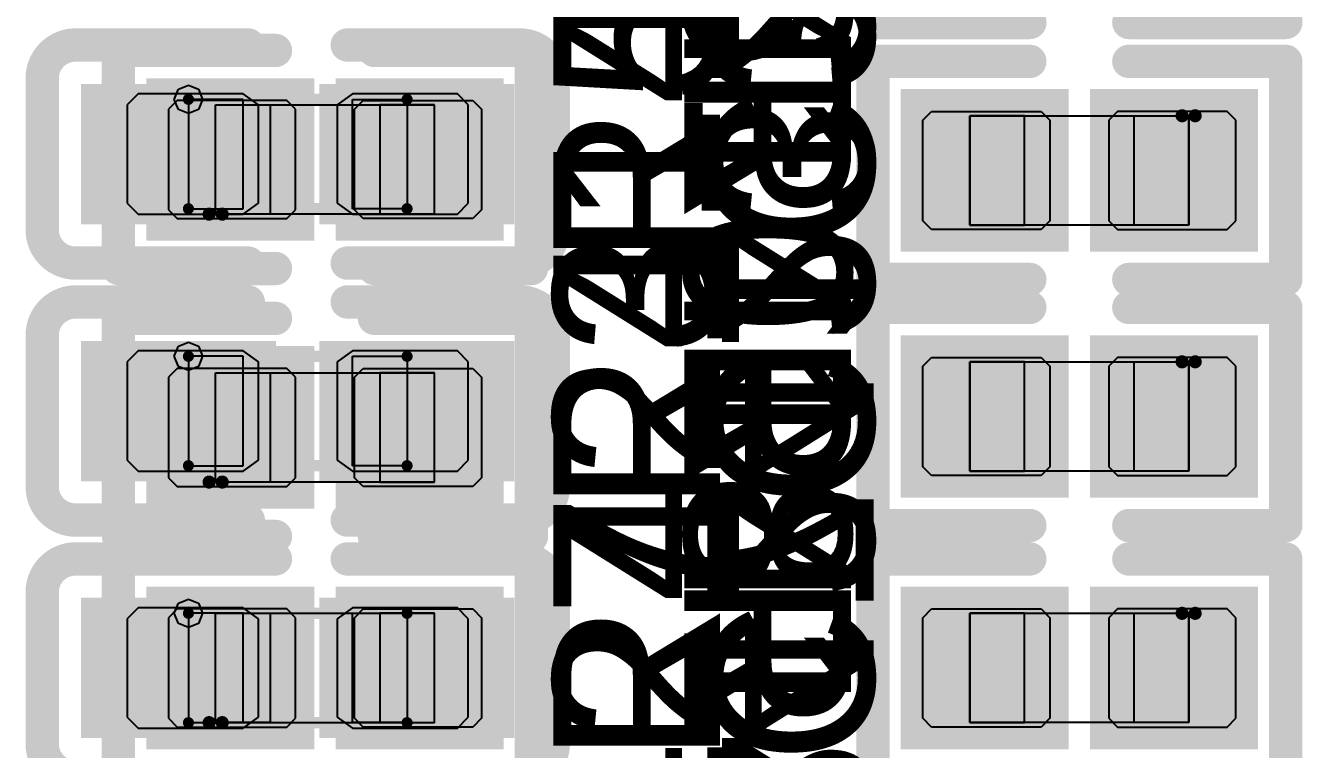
# Model space of a CAD drawing. Header units: millimetres. Extents: x 892 to 1144, y 1011 to 1123.
# Drawn here: x 998.58 to 1004.42, y 1059.6 to 1062.91 of the extents above; entities that cross this region are included whole.
import ezdxf

# ---------------------------------------------------------------- set-up
doc = ezdxf.new("R2010")
doc.units = ezdxf.units.MM
for name, color, linetype in [('BottomLayer', 5, 'Continuous'), ('BottomOverlay', 54, 'Continuous'), ('BottomPaste', 16, 'Continuous'), ('BottomSolder', 6, 'Continuous'), ('Mechanical15', 56, 'Continuous'), ('Mechanical4', 56, 'Continuous'), ('Mechanical5', 56, 'Continuous'), ('Mechanical6', 56, 'Continuous'), ('TopLayer', 1, 'Continuous'), ('TopOverlay', 2, 'Continuous'), ('TopPaste', 8, 'Continuous'), ('TopSolder', 216, 'Continuous')]:
    doc.layers.add(name, color=color, linetype=linetype)

msp = doc.modelspace()

# ---------------------------------------------------------------- linework, layer by layer
at = {"layer": 'BottomLayer'}
for points in [[(998.8849, 1062.055), (999.675, 1062.055), (998.8849, 1062.595), (999.675, 1062.595)], [(999.975, 1062.055), (1000.7651, 1062.055), (999.975, 1062.595), (1000.7651, 1062.595)], [(998.8849, 1060.88), (999.675, 1060.88), (998.8849, 1061.42), (999.675, 1061.42)], [(999.975, 1060.88), (1000.7651, 1060.88), (999.975, 1061.42), (1000.7651, 1061.42)], [(998.8849, 1059.705), (999.675, 1059.705), (998.8849, 1060.245), (999.675, 1060.245)], [(999.975, 1059.705), (1000.7651, 1059.705), (999.975, 1060.245), (1000.7651, 1060.245)]]:
    msp.add_solid(points, dxfattribs=at)
at = {"layer": 'BottomOverlay', "const_width": 0.1524}
for points in [[(998.6563, 1062.6712, -0.414214), (998.8087, 1062.8236)], [(1000.8413, 1062.8236, -0.414214), (1000.9937, 1062.6712)], [(998.8087, 1061.8264, -0.414214), (998.6563, 1061.9788)], [(1000.9937, 1061.9788, -0.414214), (1000.8413, 1061.8264)], [(998.6563, 1061.4962, -0.414214), (998.8087, 1061.6486)], [(1000.8413, 1061.6486, -0.414214), (1000.9937, 1061.4962)], [(998.8087, 1060.6514, -0.414214), (998.6563, 1060.8038)], [(1000.9937, 1060.8038, -0.414214), (1000.8413, 1060.6514)], [(998.6563, 1060.3212, -0.414214), (998.8087, 1060.4736)], [(1000.8413, 1060.4736, -0.414214), (1000.9937, 1060.3212)], [(998.8087, 1059.4764, -0.414214), (998.6563, 1059.6288)], [(1000.9937, 1059.6288, -0.414214), (1000.8413, 1059.4764)]]:
    msp.add_lwpolyline(points, format="xyb", dxfattribs=at)
for points in [[(998.8087, 1062.8236), (999.5988, 1062.8236)], [(1000.0512, 1062.8236), (1000.8413, 1062.8236)], [(998.6563, 1061.9788), (998.6563, 1062.6712)], [(1000.9937, 1061.9788), (1000.9937, 1062.6712)], [(998.8087, 1061.8264), (999.5988, 1061.8264)], [(1000.0512, 1061.8264), (1000.8413, 1061.8264)], [(998.8087, 1061.6486), (999.5988, 1061.6486)], [(1000.0512, 1061.6486), (1000.8413, 1061.6486)], [(998.6563, 1060.8038), (998.6563, 1061.4962)], [(1000.9937, 1060.8038), (1000.9937, 1061.4962)], [(998.8087, 1060.6514), (999.5988, 1060.6514)], [(1000.0512, 1060.6514), (1000.8413, 1060.6514)], [(998.8087, 1060.4736), (999.5988, 1060.4736)], [(1000.0512, 1060.4736), (1000.8413, 1060.4736)], [(998.6563, 1059.6288), (998.6563, 1060.3212)], [(1000.9937, 1059.6288), (1000.9937, 1060.3212)]]:
    msp.add_lwpolyline(points, dxfattribs=at)
at = {"layer": 'BottomOverlay', "const_width": 0.0762}
for points in [[(998.7706, 1062.8236, 1), (998.8468, 1062.8236, 1)], [(998.7706, 1062.8236, 1), (998.8468, 1062.8236, 1)], [(999.5607, 1062.8236, 1), (999.6369, 1062.8236, 1)], [(1000.0131, 1062.8236, 1), (1000.0893, 1062.8236, 1)], [(1000.8032, 1062.8236, 1), (1000.8794, 1062.8236, 1)], [(1000.8032, 1062.8236, 1), (1000.8794, 1062.8236, 1)], [(998.6182, 1062.6712, 1), (998.6944, 1062.6712, 1)], [(998.6182, 1062.6712, 1), (998.6944, 1062.6712, 1)], [(1000.9556, 1062.6712, 1), (1001.0318, 1062.6712, 1)], [(1000.9556, 1062.6712, 1), (1001.0318, 1062.6712, 1)], [(998.6182, 1061.9788, 1), (998.6944, 1061.9788, 1)], [(998.6182, 1061.9788, 1), (998.6944, 1061.9788, 1)], [(1000.9556, 1061.9788, 1), (1001.0318, 1061.9788, 1)], [(1000.9556, 1061.9788, 1), (1001.0318, 1061.9788, 1)], [(998.7706, 1061.8264, 1), (998.8468, 1061.8264, 1)], [(998.7706, 1061.8264, 1), (998.8468, 1061.8264, 1)], [(999.5607, 1061.8264, 1), (999.6369, 1061.8264, 1)], [(1000.0131, 1061.8264, 1), (1000.0893, 1061.8264, 1)], [(1000.8032, 1061.8264, 1), (1000.8794, 1061.8264, 1)], [(1000.8032, 1061.8264, 1), (1000.8794, 1061.8264, 1)], [(998.7706, 1061.6486, 1), (998.8468, 1061.6486, 1)], [(998.7706, 1061.6486, 1), (998.8468, 1061.6486, 1)], [(999.5607, 1061.6486, 1), (999.6369, 1061.6486, 1)], [(1000.0131, 1061.6486, 1), (1000.0893, 1061.6486, 1)], [(1000.8032, 1061.6486, 1), (1000.8794, 1061.6486, 1)], [(1000.8032, 1061.6486, 1), (1000.8794, 1061.6486, 1)], [(998.6182, 1061.4962, 1), (998.6944, 1061.4962, 1)], [(998.6182, 1061.4962, 1), (998.6944, 1061.4962, 1)], [(1000.9556, 1061.4962, 1), (1001.0318, 1061.4962, 1)], [(1000.9556, 1061.4962, 1), (1001.0318, 1061.4962, 1)], [(998.6182, 1060.8038, 1), (998.6944, 1060.8038, 1)], [(998.6182, 1060.8038, 1), (998.6944, 1060.8038, 1)], [(1000.9556, 1060.8038, 1), (1001.0318, 1060.8038, 1)], [(1000.9556, 1060.8038, 1), (1001.0318, 1060.8038, 1)], [(998.7706, 1060.6514, 1), (998.8468, 1060.6514, 1)], [(998.7706, 1060.6514, 1), (998.8468, 1060.6514, 1)], [(999.5607, 1060.6514, 1), (999.6369, 1060.6514, 1)], [(1000.0131, 1060.6514, 1), (1000.0893, 1060.6514, 1)], [(1000.8032, 1060.6514, 1), (1000.8794, 1060.6514, 1)], [(1000.8032, 1060.6514, 1), (1000.8794, 1060.6514, 1)], [(998.7706, 1060.4736, 1), (998.8468, 1060.4736, 1)], [(998.7706, 1060.4736, 1), (998.8468, 1060.4736, 1)], [(999.5607, 1060.4736, 1), (999.6369, 1060.4736, 1)], [(1000.0131, 1060.4736, 1), (1000.0893, 1060.4736, 1)], [(1000.8032, 1060.4736, 1), (1000.8794, 1060.4736, 1)], [(1000.8032, 1060.4736, 1), (1000.8794, 1060.4736, 1)], [(998.6182, 1060.3212, 1), (998.6944, 1060.3212, 1)], [(998.6182, 1060.3212, 1), (998.6944, 1060.3212, 1)], [(1000.9556, 1060.3212, 1), (1001.0318, 1060.3212, 1)], [(1000.9556, 1060.3212, 1), (1001.0318, 1060.3212, 1)], [(998.6182, 1059.6288, 1), (998.6944, 1059.6288, 1)], [(998.6182, 1059.6288, 1), (998.6944, 1059.6288, 1)], [(1000.9556, 1059.6288, 1), (1001.0318, 1059.6288, 1)], [(1000.9556, 1059.6288, 1), (1001.0318, 1059.6288, 1)]]:
    msp.add_lwpolyline(points, format="xyb", close=True, dxfattribs=at)
at = {"layer": 'BottomPaste'}
for p, q in [((999.095, 1062.6), (999.045, 1062.55)), ((999.575, 1062.6), (999.095, 1062.6)), ((999.645, 1062.55), (999.575, 1062.6)), ((1000.075, 1062.6), (1000.005, 1062.55)), ((1000.555, 1062.6), (1000.075, 1062.6)), ((1000.605, 1062.55), (1000.555, 1062.6)), ((999.045, 1062.55), (999.045, 1062.1)), ((999.645, 1062.1), (999.645, 1062.55)), ((1000.005, 1062.55), (1000.005, 1062.1)), ((1000.605, 1062.1), (1000.605, 1062.55)), ((999.045, 1062.1), (999.095, 1062.05)), ((999.575, 1062.05), (999.645, 1062.1)), ((1000.005, 1062.1), (1000.075, 1062.05)), ((1000.555, 1062.05), (1000.605, 1062.1)), ((999.095, 1062.05), (999.575, 1062.05)), ((1000.075, 1062.05), (1000.555, 1062.05)), ((999.095, 1061.425), (999.045, 1061.375)), ((999.575, 1061.425), (999.095, 1061.425)), ((999.645, 1061.375), (999.575, 1061.425)), ((1000.075, 1061.425), (1000.005, 1061.375)), ((1000.555, 1061.425), (1000.075, 1061.425)), ((1000.605, 1061.375), (1000.555, 1061.425)), ((999.045, 1061.375), (999.045, 1060.925)), ((999.645, 1060.925), (999.645, 1061.375)), ((1000.005, 1061.375), (1000.005, 1060.925)), ((1000.605, 1060.925), (1000.605, 1061.375)), ((999.045, 1060.925), (999.095, 1060.875)), ((999.575, 1060.875), (999.645, 1060.925)), ((1000.005, 1060.925), (1000.075, 1060.875)), ((1000.555, 1060.875), (1000.605, 1060.925)), ((999.095, 1060.875), (999.575, 1060.875)), ((1000.075, 1060.875), (1000.555, 1060.875)), ((999.095, 1060.25), (999.045, 1060.2)), ((999.575, 1060.25), (999.095, 1060.25)), ((999.645, 1060.2), (999.575, 1060.25)), ((1000.075, 1060.25), (1000.005, 1060.2)), ((1000.555, 1060.25), (1000.075, 1060.25)), ((1000.605, 1060.2), (1000.555, 1060.25)), ((999.045, 1060.2), (999.045, 1059.75)), ((999.645, 1059.75), (999.645, 1060.2)), ((1000.005, 1060.2), (1000.005, 1059.75)), ((1000.605, 1059.75), (1000.605, 1060.2)), ((999.045, 1059.75), (999.095, 1059.7)), ((999.575, 1059.7), (999.645, 1059.75)), ((1000.005, 1059.75), (1000.075, 1059.7)), ((1000.555, 1059.7), (1000.605, 1059.75)), ((999.095, 1059.7), (999.575, 1059.7)), ((1000.075, 1059.7), (1000.555, 1059.7))]:
    msp.add_line(p, q, dxfattribs=at)
for points in [[(998.8849, 1062.055), (999.675, 1062.055), (998.8849, 1062.595), (999.675, 1062.595)], [(999.975, 1062.055), (1000.7651, 1062.055), (999.975, 1062.595), (1000.7651, 1062.595)], [(998.8849, 1060.88), (999.675, 1060.88), (998.8849, 1061.42), (999.675, 1061.42)], [(999.975, 1060.88), (1000.7651, 1060.88), (999.975, 1061.42), (1000.7651, 1061.42)], [(998.8849, 1059.705), (999.675, 1059.705), (998.8849, 1060.245), (999.675, 1060.245)], [(999.975, 1059.705), (1000.7651, 1059.705), (999.975, 1060.245), (1000.7651, 1060.245)]]:
    msp.add_solid(points, dxfattribs=at)
at = {"layer": 'BottomSolder'}
for points in [[(998.8341, 1062.0042), (999.7258, 1062.0042), (998.8341, 1062.6458), (999.7258, 1062.6458)], [(999.9242, 1062.0042), (1000.8159, 1062.0042), (999.9242, 1062.6458), (1000.8159, 1062.6458)], [(998.8341, 1060.8292), (999.7258, 1060.8292), (998.8341, 1061.4708), (999.7258, 1061.4708)], [(999.9242, 1060.8292), (1000.8159, 1060.8292), (999.9242, 1061.4708), (1000.8159, 1061.4708)], [(998.8341, 1059.6542), (999.7258, 1059.6542), (998.8341, 1060.2958), (999.7258, 1060.2958)], [(999.9242, 1059.6542), (1000.8159, 1059.6542), (999.9242, 1060.2958), (1000.8159, 1060.2958)]]:
    msp.add_solid(points, dxfattribs=at)
at = {"layer": 'Mechanical15'}
for p, q in [((999.2601, 1062.575), (999.2791, 1062.6209)), ((999.2791, 1062.6209), (999.325, 1062.6399)), ((999.325, 1062.6399), (999.3709, 1062.6209)), ((999.3709, 1062.6209), (999.3899, 1062.575)), ((999.2791, 1062.5291), (999.2601, 1062.575)), ((999.2601, 1062.575), (999.2601, 1062.575)), ((999.575, 1062.575), (999.325, 1062.575)), ((999.325, 1062.575), (999.325, 1062.075)), ((999.3899, 1062.575), (999.3709, 1062.5291)), ((999.3899, 1062.575), (999.3899, 1062.575)), ((999.575, 1062.075), (999.575, 1062.575)), ((1000.075, 1062.575), (1000.325, 1062.575)), ((1000.075, 1062.075), (1000.075, 1062.575)), ((1000.325, 1062.575), (1000.325, 1062.075)), ((999.325, 1062.5101), (999.2791, 1062.5291)), ((999.3709, 1062.5291), (999.325, 1062.5101)), ((999.325, 1062.075), (999.575, 1062.075)), ((1000.325, 1062.075), (1000.075, 1062.075)), ((999.2601, 1061.4), (999.2791, 1061.4459)), ((999.2791, 1061.4459), (999.325, 1061.465)), ((999.325, 1061.465), (999.3709, 1061.4459)), ((999.3709, 1061.4459), (999.3899, 1061.4)), ((999.2791, 1061.3541), (999.2601, 1061.4)), ((999.2601, 1061.4), (999.2601, 1061.4)), ((999.575, 1061.4), (999.325, 1061.4)), ((999.325, 1061.4), (999.325, 1060.9)), ((999.3899, 1061.4), (999.3709, 1061.3541)), ((999.3899, 1061.4), (999.3899, 1061.4)), ((999.575, 1060.9), (999.575, 1061.4)), ((1000.075, 1061.4), (1000.325, 1061.4)), ((1000.075, 1060.9), (1000.075, 1061.4)), ((1000.325, 1061.4), (1000.325, 1060.9)), ((999.325, 1061.3351), (999.2791, 1061.3541)), ((999.3709, 1061.3541), (999.325, 1061.3351)), ((999.325, 1060.9), (999.575, 1060.9)), ((1000.325, 1060.9), (1000.075, 1060.9)), ((999.2791, 1060.2709), (999.325, 1060.29)), ((999.325, 1060.29), (999.3709, 1060.2709)), ((999.2601, 1060.225), (999.2791, 1060.2709)), ((999.2791, 1060.1791), (999.2601, 1060.225)), ((999.2601, 1060.225), (999.2601, 1060.225)), ((999.575, 1060.225), (999.325, 1060.225)), ((999.325, 1060.225), (999.325, 1059.725)), ((999.3709, 1060.2709), (999.3899, 1060.225)), ((999.3899, 1060.225), (999.3709, 1060.1791)), ((999.3899, 1060.225), (999.3899, 1060.225)), ((999.575, 1059.725), (999.575, 1060.225)), ((1000.075, 1060.225), (1000.325, 1060.225)), ((1000.075, 1059.725), (1000.075, 1060.225)), ((1000.325, 1060.225), (1000.325, 1059.725)), ((999.325, 1060.1601), (999.2791, 1060.1791)), ((999.3709, 1060.1791), (999.325, 1060.1601)), ((999.325, 1059.725), (999.575, 1059.725)), ((1000.325, 1059.725), (1000.075, 1059.725))]:
    msp.add_line(p, q, dxfattribs=at)
at = {"layer": 'Mechanical15', "const_width": 0.0508}
for points in [[(999.325, 1062.575), (1000.325, 1062.575)], [(999.325, 1062.075), (999.325, 1062.575)], [(1000.325, 1062.075), (1000.325, 1062.575)], [(999.325, 1062.075), (1000.325, 1062.075)], [(999.325, 1061.4), (1000.325, 1061.4)], [(999.325, 1060.9), (999.325, 1061.4)], [(1000.325, 1060.9), (1000.325, 1061.4)], [(999.325, 1060.9), (1000.325, 1060.9)], [(999.325, 1060.225), (1000.325, 1060.225)], [(999.325, 1059.725), (999.325, 1060.225)], [(1000.325, 1059.725), (1000.325, 1060.225)], [(999.325, 1059.725), (1000.325, 1059.725)]]:
    msp.add_lwpolyline(points, dxfattribs=at)
at = {"layer": 'Mechanical15', "const_width": 0.0254}
for points in [[(999.3123, 1062.575, 1), (999.3377, 1062.575, 1)], [(999.3123, 1062.575, 1), (999.3377, 1062.575, 1)], [(1000.3123, 1062.575, 1), (1000.3377, 1062.575, 1)], [(1000.3123, 1062.575, 1), (1000.3377, 1062.575, 1)], [(999.3123, 1062.075, 1), (999.3377, 1062.075, 1)], [(999.3123, 1062.075, 1), (999.3377, 1062.075, 1)], [(1000.3123, 1062.075, 1), (1000.3377, 1062.075, 1)], [(1000.3123, 1062.075, 1), (1000.3377, 1062.075, 1)], [(999.3123, 1061.4, 1), (999.3377, 1061.4, 1)], [(999.3123, 1061.4, 1), (999.3377, 1061.4, 1)], [(1000.3123, 1061.4, 1), (1000.3377, 1061.4, 1)], [(1000.3123, 1061.4, 1), (1000.3377, 1061.4, 1)], [(999.3123, 1060.9, 1), (999.3377, 1060.9, 1)], [(999.3123, 1060.9, 1), (999.3377, 1060.9, 1)], [(1000.3123, 1060.9, 1), (1000.3377, 1060.9, 1)], [(1000.3123, 1060.9, 1), (1000.3377, 1060.9, 1)], [(999.3123, 1060.225, 1), (999.3377, 1060.225, 1)], [(999.3123, 1060.225, 1), (999.3377, 1060.225, 1)], [(1000.3123, 1060.225, 1), (1000.3377, 1060.225, 1)], [(1000.3123, 1060.225, 1), (1000.3377, 1060.225, 1)], [(999.3123, 1059.725, 1), (999.3377, 1059.725, 1)], [(999.3123, 1059.725, 1), (999.3377, 1059.725, 1)], [(1000.3123, 1059.725, 1), (1000.3377, 1059.725, 1)], [(1000.3123, 1059.725, 1), (1000.3377, 1059.725, 1)]]:
    msp.add_lwpolyline(points, format="xyb", close=True, dxfattribs=at)
at = {"layer": 'Mechanical4'}
for p, q in [((999.4496, 1062.0498), (999.4496, 1062.5499)), ((999.4496, 1062.5499), (1000.4496, 1062.5499)), ((1000.4496, 1062.5499), (1000.4496, 1062.0498)), ((1002.8993, 1062.5002), (1003.8993, 1062.5002)), ((1002.8993, 1062.0001), (1002.8993, 1062.5002)), ((1003.8993, 1062.5002), (1003.8993, 1062.0001)), ((1000.4496, 1062.0498), (999.4496, 1062.0498)), ((1003.8993, 1062.0001), (1002.8993, 1062.0001)), ((1002.8993, 1061.3752), (1003.8993, 1061.3752)), ((1002.8993, 1060.8751), (1002.8993, 1061.3752)), ((1003.8993, 1061.3752), (1003.8993, 1060.8751)), ((999.4496, 1060.8248), (999.4496, 1061.3249)), ((999.4496, 1061.3249), (1000.4496, 1061.3249)), ((1000.4496, 1061.3249), (1000.4496, 1060.8248)), ((1003.8993, 1060.8751), (1002.8993, 1060.8751)), ((1000.4496, 1060.8248), (999.4496, 1060.8248)), ((999.4496, 1059.7248), (999.4496, 1060.2249)), ((999.4496, 1060.2249), (1000.4496, 1060.2249)), ((1000.4496, 1060.2249), (1000.4496, 1059.7248)), ((1002.8993, 1060.2252), (1003.8993, 1060.2252)), ((1002.8993, 1059.7251), (1002.8993, 1060.2252)), ((1003.8993, 1060.2252), (1003.8993, 1059.7251)), ((1000.4496, 1059.7248), (999.4496, 1059.7248)), ((1003.8993, 1059.7251), (1002.8993, 1059.7251))]:
    msp.add_line(p, q, dxfattribs=at)
at = {"layer": 'Mechanical5'}
for p, q in [((999.4495, 1062.05), (999.4495, 1062.55)), ((999.4495, 1062.55), (999.6994, 1062.55)), ((999.6994, 1062.55), (999.6994, 1062.05)), ((1000.4504, 1062.55), (1000.2005, 1062.55)), ((1000.2005, 1062.55), (1000.2005, 1062.05)), ((1000.4504, 1062.05), (1000.4504, 1062.55)), ((1003.1485, 1062.5), (1002.8985, 1062.5)), ((1002.8985, 1062.5), (1002.8985, 1062)), ((1003.1485, 1062), (1003.1485, 1062.5)), ((1003.6495, 1062.5), (1003.8995, 1062.5)), ((1003.6495, 1062), (1003.6495, 1062.5)), ((1003.8995, 1062.5), (1003.8995, 1062)), ((999.6994, 1062.05), (999.4495, 1062.05)), ((1000.2005, 1062.05), (1000.4504, 1062.05)), ((1002.8985, 1062), (1003.1485, 1062)), ((1003.8995, 1062), (1003.6495, 1062)), ((1003.1485, 1061.375), (1002.8985, 1061.375)), ((1002.8985, 1061.375), (1002.8985, 1060.875)), ((1003.1485, 1060.875), (1003.1485, 1061.375)), ((1003.6495, 1061.375), (1003.8995, 1061.375)), ((1003.6495, 1060.875), (1003.6495, 1061.375)), ((1003.8995, 1061.375), (1003.8995, 1060.875)), ((999.4495, 1060.825), (999.4495, 1061.325)), ((999.4495, 1061.325), (999.6994, 1061.325)), ((999.6994, 1061.325), (999.6994, 1060.825)), ((1000.4504, 1061.325), (1000.2005, 1061.325)), ((1000.2005, 1061.325), (1000.2005, 1060.825)), ((1000.4504, 1060.825), (1000.4504, 1061.325)), ((1002.8985, 1060.875), (1003.1485, 1060.875)), ((1003.8995, 1060.875), (1003.6495, 1060.875)), ((999.6994, 1060.825), (999.4495, 1060.825)), ((1000.2005, 1060.825), (1000.4504, 1060.825)), ((999.4495, 1059.725), (999.4495, 1060.225)), ((999.4495, 1060.225), (999.6994, 1060.225)), ((999.6994, 1060.225), (999.6994, 1059.725)), ((1000.4504, 1060.225), (1000.2005, 1060.225)), ((1000.2005, 1060.225), (1000.2005, 1059.725)), ((1000.4504, 1059.725), (1000.4504, 1060.225)), ((1003.1485, 1060.225), (1002.8985, 1060.225)), ((1002.8985, 1060.225), (1002.8985, 1059.725)), ((1003.1485, 1059.725), (1003.1485, 1060.225)), ((1003.6495, 1060.225), (1003.8995, 1060.225)), ((1003.6495, 1059.725), (1003.6495, 1060.225)), ((1003.8995, 1060.225), (1003.8995, 1059.725)), ((999.6994, 1059.725), (999.4495, 1059.725)), ((1000.2005, 1059.725), (1000.4504, 1059.725)), ((1002.8985, 1059.725), (1003.1485, 1059.725)), ((1003.8995, 1059.725), (1003.6495, 1059.725))]:
    msp.add_line(p, q, dxfattribs=at)
at = {"layer": 'Mechanical6'}
for points, const_width in [([(1003.9293, 1062.4999, 1), (1003.8694, 1062.4999, 1)], 0.06), ([(1003.8544, 1062.4999, 1), (1003.8844, 1062.4999, 1)], 0.03), ([(1003.9143, 1062.4999, 1), (1003.9443, 1062.4999, 1)], 0.03), ([(999.4796, 1062.0501, 1), (999.4196, 1062.0501, 1)], 0.06), ([(999.4046, 1062.0501, 1), (999.4346, 1062.0501, 1)], 0.03), ([(999.4646, 1062.0501, 1), (999.4946, 1062.0501, 1)], 0.03), ([(1003.9293, 1061.3749, 1), (1003.8694, 1061.3749, 1)], 0.06), ([(1003.8544, 1061.3749, 1), (1003.8844, 1061.3749, 1)], 0.03), ([(1003.9143, 1061.3749, 1), (1003.9443, 1061.3749, 1)], 0.03), ([(999.4796, 1060.8251, 1), (999.4196, 1060.8251, 1)], 0.06), ([(999.4046, 1060.8251, 1), (999.4346, 1060.8251, 1)], 0.03), ([(999.4646, 1060.8251, 1), (999.4946, 1060.8251, 1)], 0.03), ([(1003.9293, 1060.2249, 1), (1003.8694, 1060.2249, 1)], 0.06), ([(1003.8544, 1060.2249, 1), (1003.8844, 1060.2249, 1)], 0.03), ([(1003.9143, 1060.2249, 1), (1003.9443, 1060.2249, 1)], 0.03), ([(999.4796, 1059.7251, 1), (999.4196, 1059.7251, 1)], 0.06), ([(999.4046, 1059.7251, 1), (999.4346, 1059.7251, 1)], 0.03), ([(999.4646, 1059.7251, 1), (999.4946, 1059.7251, 1)], 0.03)]:
    msp.add_lwpolyline(points, format="xyb", close=True, dxfattribs=dict(at, const_width=const_width))
at = {"layer": 'TopLayer'}
for points in [[(999.2338, 1062.03), (999.7995, 1062.03), (999.2338, 1062.57), (999.7995, 1062.57)], [(1000.0994, 1062.03), (1000.6651, 1062.03), (1000.0994, 1062.57), (1000.6651, 1062.57)], [(1003.2495, 1062.52), (1002.6838, 1062.52), (1003.2495, 1061.98), (1002.6838, 1061.98)], [(1004.1151, 1062.52), (1003.5494, 1062.52), (1004.1151, 1061.98), (1003.5494, 1061.98)], [(1003.2495, 1061.395), (1002.6838, 1061.395), (1003.2495, 1060.855), (1002.6838, 1060.855)], [(1004.1151, 1061.395), (1003.5494, 1061.395), (1004.1151, 1060.855), (1003.5494, 1060.855)], [(999.2338, 1060.805), (999.7995, 1060.805), (999.2338, 1061.345), (999.7995, 1061.345)], [(1000.0994, 1060.805), (1000.6651, 1060.805), (1000.0994, 1061.345), (1000.6651, 1061.345)], [(999.2338, 1059.705), (999.7995, 1059.705), (999.2338, 1060.245), (999.7995, 1060.245)], [(1000.0994, 1059.705), (1000.6651, 1059.705), (1000.0994, 1060.245), (1000.6651, 1060.245)], [(1003.2495, 1060.245), (1002.6838, 1060.245), (1003.2495, 1059.705), (1002.6838, 1059.705)], [(1004.1151, 1060.245), (1003.5494, 1060.245), (1004.1151, 1059.705), (1003.5494, 1059.705)]]:
    msp.add_solid(points, dxfattribs=at)
at = {"layer": 'TopOverlay', "const_width": 0.1524}
for points in [[(1002.4552, 1062.9264), (1002.4552, 1063.9236)], [(1004.3437, 1062.9264), (1004.3437, 1063.9236)], [(1002.4552, 1062.9264), (1003.1732, 1062.9264)], [(1003.6257, 1062.9264), (1004.3437, 1062.9264)], [(999.0052, 1061.8014), (999.0052, 1062.7986)], [(999.0052, 1062.7986), (999.7232, 1062.7986)], [(1000.1757, 1062.7986), (1000.8937, 1062.7986)], [(1000.8937, 1061.8014), (1000.8937, 1062.7986)], [(1002.4552, 1062.7486), (1003.1732, 1062.7486)], [(1002.4552, 1061.7514), (1002.4552, 1062.7486)], [(1003.6257, 1062.7486), (1004.3437, 1062.7486)], [(1004.3437, 1061.7514), (1004.3437, 1062.7486)], [(999.0052, 1061.8014), (999.7232, 1061.8014)], [(1000.1757, 1061.8014), (1000.8937, 1061.8014)], [(1002.4552, 1061.7514), (1003.1732, 1061.7514)], [(1003.6257, 1061.7514), (1004.3437, 1061.7514)], [(1002.4552, 1061.6236), (1003.1732, 1061.6236)], [(1002.4552, 1060.6264), (1002.4552, 1061.6236)], [(1003.6257, 1061.6236), (1004.3437, 1061.6236)], [(1004.3437, 1060.6264), (1004.3437, 1061.6236)], [(999.0052, 1060.5764), (999.0052, 1061.5736)], [(999.0052, 1061.5736), (999.7232, 1061.5736)], [(1000.1757, 1061.5736), (1000.8937, 1061.5736)], [(1000.8937, 1060.5764), (1000.8937, 1061.5736)], [(1002.4552, 1060.6264), (1003.1732, 1060.6264)], [(1003.6257, 1060.6264), (1004.3437, 1060.6264)], [(999.0052, 1060.5764), (999.7232, 1060.5764)], [(1000.1757, 1060.5764), (1000.8937, 1060.5764)], [(999.0052, 1059.4764), (999.0052, 1060.4736)], [(999.0052, 1060.4736), (999.7232, 1060.4736)], [(1000.1757, 1060.4736), (1000.8937, 1060.4736)], [(1000.8937, 1059.4764), (1000.8937, 1060.4736)], [(1002.4552, 1060.4736), (1003.1732, 1060.4736)], [(1002.4552, 1059.4764), (1002.4552, 1060.4736)], [(1003.6257, 1060.4736), (1004.3437, 1060.4736)], [(1004.3437, 1059.4764), (1004.3437, 1060.4736)]]:
    msp.add_lwpolyline(points, dxfattribs=at)
at = {"layer": 'TopOverlay', "const_width": 0.0762}
for points in [[(1002.4171, 1062.9264, 1), (1002.4933, 1062.9264, 1)], [(1002.4171, 1062.9264, 1), (1002.4933, 1062.9264, 1)], [(1003.1351, 1062.9264, 1), (1003.2113, 1062.9264, 1)], [(1003.5876, 1062.9264, 1), (1003.6638, 1062.9264, 1)], [(1004.3056, 1062.9264, 1), (1004.3818, 1062.9264, 1)], [(1004.3056, 1062.9264, 1), (1004.3818, 1062.9264, 1)], [(998.9671, 1062.7986, 1), (999.0433, 1062.7986, 1)], [(998.9671, 1062.7986, 1), (999.0433, 1062.7986, 1)], [(999.6851, 1062.7986, 1), (999.7613, 1062.7986, 1)], [(1000.1376, 1062.7986, 1), (1000.2138, 1062.7986, 1)], [(1000.8556, 1062.7986, 1), (1000.9318, 1062.7986, 1)], [(1000.8556, 1062.7986, 1), (1000.9318, 1062.7986, 1)], [(1002.4171, 1062.7486, 1), (1002.4933, 1062.7486, 1)], [(1002.4171, 1062.7486, 1), (1002.4933, 1062.7486, 1)], [(1003.1351, 1062.7486, 1), (1003.2113, 1062.7486, 1)], [(1003.5876, 1062.7486, 1), (1003.6638, 1062.7486, 1)], [(1004.3056, 1062.7486, 1), (1004.3818, 1062.7486, 1)], [(1004.3056, 1062.7486, 1), (1004.3818, 1062.7486, 1)], [(998.9671, 1061.8014, 1), (999.0433, 1061.8014, 1)], [(998.9671, 1061.8014, 1), (999.0433, 1061.8014, 1)], [(999.6851, 1061.8014, 1), (999.7613, 1061.8014, 1)], [(1000.1376, 1061.8014, 1), (1000.2138, 1061.8014, 1)], [(1000.8556, 1061.8014, 1), (1000.9318, 1061.8014, 1)], [(1000.8556, 1061.8014, 1), (1000.9318, 1061.8014, 1)], [(1002.4171, 1061.7514, 1), (1002.4933, 1061.7514, 1)], [(1002.4171, 1061.7514, 1), (1002.4933, 1061.7514, 1)], [(1003.1351, 1061.7514, 1), (1003.2113, 1061.7514, 1)], [(1003.5876, 1061.7514, 1), (1003.6638, 1061.7514, 1)], [(1004.3056, 1061.7514, 1), (1004.3818, 1061.7514, 1)], [(1004.3056, 1061.7514, 1), (1004.3818, 1061.7514, 1)], [(1002.4171, 1061.6236, 1), (1002.4933, 1061.6236, 1)], [(1002.4171, 1061.6236, 1), (1002.4933, 1061.6236, 1)], [(1003.1351, 1061.6236, 1), (1003.2113, 1061.6236, 1)], [(1003.5876, 1061.6236, 1), (1003.6638, 1061.6236, 1)], [(1004.3056, 1061.6236, 1), (1004.3818, 1061.6236, 1)], [(1004.3056, 1061.6236, 1), (1004.3818, 1061.6236, 1)], [(998.9671, 1061.5736, 1), (999.0433, 1061.5736, 1)], [(998.9671, 1061.5736, 1), (999.0433, 1061.5736, 1)], [(999.6851, 1061.5736, 1), (999.7613, 1061.5736, 1)], [(1000.1376, 1061.5736, 1), (1000.2138, 1061.5736, 1)], [(1000.8556, 1061.5736, 1), (1000.9318, 1061.5736, 1)], [(1000.8556, 1061.5736, 1), (1000.9318, 1061.5736, 1)], [(1002.4171, 1060.6264, 1), (1002.4933, 1060.6264, 1)], [(1002.4171, 1060.6264, 1), (1002.4933, 1060.6264, 1)], [(1003.1351, 1060.6264, 1), (1003.2113, 1060.6264, 1)], [(1003.5876, 1060.6264, 1), (1003.6638, 1060.6264, 1)], [(1004.3056, 1060.6264, 1), (1004.3818, 1060.6264, 1)], [(1004.3056, 1060.6264, 1), (1004.3818, 1060.6264, 1)], [(998.9671, 1060.5764, 1), (999.0433, 1060.5764, 1)], [(998.9671, 1060.5764, 1), (999.0433, 1060.5764, 1)], [(999.6851, 1060.5764, 1), (999.7613, 1060.5764, 1)], [(1000.1376, 1060.5764, 1), (1000.2138, 1060.5764, 1)], [(1000.8556, 1060.5764, 1), (1000.9318, 1060.5764, 1)], [(1000.8556, 1060.5764, 1), (1000.9318, 1060.5764, 1)], [(998.9671, 1060.4736, 1), (999.0433, 1060.4736, 1)], [(998.9671, 1060.4736, 1), (999.0433, 1060.4736, 1)], [(999.6851, 1060.4736, 1), (999.7613, 1060.4736, 1)], [(1000.1376, 1060.4736, 1), (1000.2138, 1060.4736, 1)], [(1000.8556, 1060.4736, 1), (1000.9318, 1060.4736, 1)], [(1000.8556, 1060.4736, 1), (1000.9318, 1060.4736, 1)], [(1002.4171, 1060.4736, 1), (1002.4933, 1060.4736, 1)], [(1002.4171, 1060.4736, 1), (1002.4933, 1060.4736, 1)], [(1003.1351, 1060.4736, 1), (1003.2113, 1060.4736, 1)], [(1003.5876, 1060.4736, 1), (1003.6638, 1060.4736, 1)], [(1004.3056, 1060.4736, 1), (1004.3818, 1060.4736, 1)], [(1004.3056, 1060.4736, 1), (1004.3818, 1060.4736, 1)]]:
    msp.add_lwpolyline(points, format="xyb", close=True, dxfattribs=at)
at = {"layer": 'TopPaste'}
for p, q in [((999.2738, 1062.57), (999.2338, 1062.53)), ((999.7745, 1062.57), (999.2738, 1062.57)), ((999.8145, 1062.53), (999.7745, 1062.57)), ((1000.0845, 1062.53), (1000.1245, 1062.57)), ((1000.1245, 1062.57), (1000.6251, 1062.57)), ((1000.6251, 1062.57), (1000.6651, 1062.53)), ((999.2338, 1062.53), (999.2338, 1062.07)), ((999.8145, 1062.07), (999.8145, 1062.53)), ((1000.0845, 1062.07), (1000.0845, 1062.53)), ((1000.6651, 1062.53), (1000.6651, 1062.07)), ((1002.6838, 1062.48), (1002.7238, 1062.52)), ((1002.7238, 1062.52), (1003.2245, 1062.52)), ((1003.2245, 1062.52), (1003.2645, 1062.48)), ((1003.5745, 1062.52), (1003.5345, 1062.48)), ((1004.0751, 1062.52), (1003.5745, 1062.52)), ((1004.1151, 1062.48), (1004.0751, 1062.52)), ((1002.6838, 1062.02), (1002.6838, 1062.48)), ((1003.2645, 1062.48), (1003.2645, 1062.02)), ((1003.5345, 1062.48), (1003.5345, 1062.02)), ((1004.1151, 1062.02), (1004.1151, 1062.48)), ((999.2338, 1062.07), (999.2738, 1062.03)), ((999.2738, 1062.03), (999.7745, 1062.03)), ((999.7745, 1062.03), (999.8145, 1062.07)), ((1000.1245, 1062.03), (1000.0845, 1062.07)), ((1000.6251, 1062.03), (1000.1245, 1062.03)), ((1000.6651, 1062.07), (1000.6251, 1062.03)), ((1002.7238, 1061.98), (1002.6838, 1062.02)), ((1003.2245, 1061.98), (1002.7238, 1061.98)), ((1003.2645, 1062.02), (1003.2245, 1061.98)), ((1003.5345, 1062.02), (1003.5745, 1061.98)), ((1003.5745, 1061.98), (1004.0751, 1061.98)), ((1004.0751, 1061.98), (1004.1151, 1062.02)), ((1002.6838, 1061.355), (1002.7238, 1061.395)), ((1002.7238, 1061.395), (1003.2245, 1061.395)), ((1003.2245, 1061.395), (1003.2645, 1061.355)), ((1003.5745, 1061.395), (1003.5345, 1061.355)), ((1004.0751, 1061.395), (1003.5745, 1061.395)), ((1004.1151, 1061.355), (1004.0751, 1061.395)), ((999.2738, 1061.345), (999.2338, 1061.305)), ((999.7745, 1061.345), (999.2738, 1061.345)), ((999.8145, 1061.305), (999.7745, 1061.345)), ((1000.0845, 1061.305), (1000.1245, 1061.345)), ((1000.1245, 1061.345), (1000.6251, 1061.345)), ((1000.6251, 1061.345), (1000.6651, 1061.305)), ((1002.6838, 1060.895), (1002.6838, 1061.355)), ((1003.2645, 1061.355), (1003.2645, 1060.895)), ((1003.5345, 1061.355), (1003.5345, 1060.895)), ((1004.1151, 1060.895), (1004.1151, 1061.355)), ((999.2338, 1061.305), (999.2338, 1060.845)), ((999.8145, 1060.845), (999.8145, 1061.305)), ((1000.0845, 1060.845), (1000.0845, 1061.305)), ((1000.6651, 1061.305), (1000.6651, 1060.845)), ((1002.7238, 1060.855), (1002.6838, 1060.895)), ((1003.2645, 1060.895), (1003.2245, 1060.855)), ((1003.5345, 1060.895), (1003.5745, 1060.855)), ((1004.0751, 1060.855), (1004.1151, 1060.895)), ((999.2338, 1060.845), (999.2738, 1060.805)), ((999.2738, 1060.805), (999.7745, 1060.805)), ((999.7745, 1060.805), (999.8145, 1060.845)), ((1000.1245, 1060.805), (1000.0845, 1060.845)), ((1000.6251, 1060.805), (1000.1245, 1060.805)), ((1000.6651, 1060.845), (1000.6251, 1060.805)), ((1003.2245, 1060.855), (1002.7238, 1060.855)), ((1003.5745, 1060.855), (1004.0751, 1060.855)), ((999.2738, 1060.245), (999.2338, 1060.205)), ((999.7745, 1060.245), (999.2738, 1060.245)), ((999.8145, 1060.205), (999.7745, 1060.245)), ((1000.0845, 1060.205), (1000.1245, 1060.245)), ((1000.1245, 1060.245), (1000.6251, 1060.245)), ((1000.6251, 1060.245), (1000.6651, 1060.205)), ((1002.6838, 1060.205), (1002.7238, 1060.245)), ((1002.7238, 1060.245), (1003.2245, 1060.245)), ((1003.2245, 1060.245), (1003.2645, 1060.205)), ((1003.5745, 1060.245), (1003.5345, 1060.205)), ((1004.0751, 1060.245), (1003.5745, 1060.245)), ((1004.1151, 1060.205), (1004.0751, 1060.245)), ((999.2338, 1060.205), (999.2338, 1059.745)), ((999.8145, 1059.745), (999.8145, 1060.205)), ((1000.0845, 1059.745), (1000.0845, 1060.205)), ((1000.6651, 1060.205), (1000.6651, 1059.745)), ((1002.6838, 1059.745), (1002.6838, 1060.205)), ((1003.2645, 1060.205), (1003.2645, 1059.745)), ((1003.5345, 1060.205), (1003.5345, 1059.745)), ((1004.1151, 1059.745), (1004.1151, 1060.205)), ((999.2338, 1059.745), (999.2738, 1059.705)), ((999.2738, 1059.705), (999.7745, 1059.705)), ((999.7745, 1059.705), (999.8145, 1059.745)), ((1000.1245, 1059.705), (1000.0845, 1059.745)), ((1000.6251, 1059.705), (1000.1245, 1059.705)), ((1000.6651, 1059.745), (1000.6251, 1059.705)), ((1002.7238, 1059.705), (1002.6838, 1059.745)), ((1003.2245, 1059.705), (1002.7238, 1059.705)), ((1003.2645, 1059.745), (1003.2245, 1059.705)), ((1003.5345, 1059.745), (1003.5745, 1059.705)), ((1003.5745, 1059.705), (1004.0751, 1059.705)), ((1004.0751, 1059.705), (1004.1151, 1059.745))]:
    msp.add_line(p, q, dxfattribs=at)
for points in [[(999.2338, 1062.03), (999.7995, 1062.03), (999.2338, 1062.57), (999.7995, 1062.57)], [(1000.0994, 1062.03), (1000.6651, 1062.03), (1000.0994, 1062.57), (1000.6651, 1062.57)], [(1003.2495, 1062.52), (1002.6838, 1062.52), (1003.2495, 1061.98), (1002.6838, 1061.98)], [(1004.1151, 1062.52), (1003.5494, 1062.52), (1004.1151, 1061.98), (1003.5494, 1061.98)], [(1003.2495, 1061.395), (1002.6838, 1061.395), (1003.2495, 1060.855), (1002.6838, 1060.855)], [(1004.1151, 1061.395), (1003.5494, 1061.395), (1004.1151, 1060.855), (1003.5494, 1060.855)], [(999.2338, 1060.805), (999.7995, 1060.805), (999.2338, 1061.345), (999.7995, 1061.345)], [(1000.0994, 1060.805), (1000.6651, 1060.805), (1000.0994, 1061.345), (1000.6651, 1061.345)], [(999.2338, 1059.705), (999.7995, 1059.705), (999.2338, 1060.245), (999.7995, 1060.245)], [(1000.0994, 1059.705), (1000.6651, 1059.705), (1000.0994, 1060.245), (1000.6651, 1060.245)], [(1003.2495, 1060.245), (1002.6838, 1060.245), (1003.2495, 1059.705), (1002.6838, 1059.705)], [(1004.1151, 1060.245), (1003.5494, 1060.245), (1004.1151, 1059.705), (1003.5494, 1059.705)]]:
    msp.add_solid(points, dxfattribs=at)
at = {"layer": 'TopSolder'}
for points in [[(999.1322, 1061.9284), (999.9011, 1061.9284), (999.1322, 1062.6716), (999.9011, 1062.6716)], [(999.9978, 1061.9284), (1000.7667, 1061.9284), (999.9978, 1062.6716), (1000.7667, 1062.6716)], [(1003.3511, 1062.6216), (1002.5822, 1062.6216), (1003.3511, 1061.8784), (1002.5822, 1061.8784)], [(1004.2167, 1062.6216), (1003.4478, 1062.6216), (1004.2167, 1061.8784), (1003.4478, 1061.8784)], [(999.1322, 1060.7034), (999.9011, 1060.7034), (999.1322, 1061.4466), (999.9011, 1061.4466)], [(999.9978, 1060.7034), (1000.7667, 1060.7034), (999.9978, 1061.4466), (1000.7667, 1061.4466)], [(1003.3511, 1061.4966), (1002.5822, 1061.4966), (1003.3511, 1060.7534), (1002.5822, 1060.7534)], [(1004.2167, 1061.4966), (1003.4478, 1061.4966), (1004.2167, 1060.7534), (1003.4478, 1060.7534)], [(999.1322, 1059.6034), (999.9011, 1059.6034), (999.1322, 1060.3466), (999.9011, 1060.3466)], [(999.9978, 1059.6034), (1000.7667, 1059.6034), (999.9978, 1060.3466), (1000.7667, 1060.3466)], [(1003.3511, 1060.3466), (1002.5822, 1060.3466), (1003.3511, 1059.6034), (1002.5822, 1059.6034)], [(1004.2167, 1060.3466), (1003.4478, 1060.3466), (1004.2167, 1059.6034), (1003.4478, 1059.6034)]]:
    msp.add_solid(points, dxfattribs=at)

# ---------------------------------------------------------------- texts
at = {"layer": 'BottomOverlay', "text_generation_flag": 2}
for s, p in [('C239', (1001.6976, 1061.886)), ('C233', (1001.6976, 1060.711)), ('C241', (1001.6976, 1059.536)), ('C247', (1001.6976, 1058.361))]:
    msp.add_text(s, height=0.762, rotation=270, dxfattribs=at).set_placement(p)
at = {"layer": 'TopOverlay'}
for s, rotation, p in [('R406', 270, (1001.5934, 1065.139)), ('R419', 90, (1001.7555, 1061.811)), ('R410', 270, (1001.5934, 1063.939)), ('R415', 90, (1001.7555, 1060.686)), ('R418', 270, (1001.5934, 1062.739)), ('R423', 90, (1001.7555, 1059.536)), ('R414', 270, (1001.5934, 1061.514)), ('R427', 90, (1001.7555, 1058.336)), ('R422', 270, (1001.5934, 1060.414))]:
    msp.add_text(s, height=0.762, rotation=rotation, dxfattribs=at).set_placement(p)

doc.saveas('drawing.dxf')
